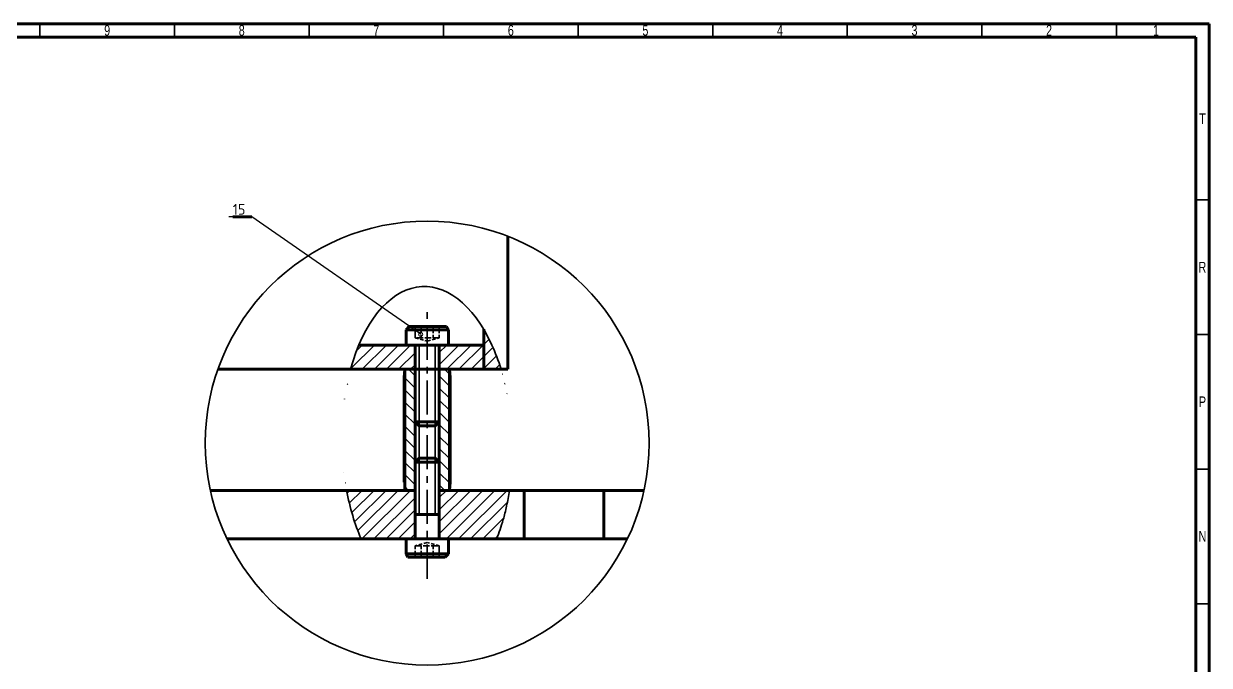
# Model space of a CAD drawing. Header units: millimetres. Extents: x 15 to 1184, y 5 to 836.
# Drawn here: x 743.4 to 1184, y 597.6 to 836 of the extents above; entities that cross this region are included whole.
import ezdxf
from ezdxf import colors
from ezdxf.entities.mleader import LeaderData, LeaderLine
from ezdxf.math import Vec2, Vec3

# ---------------------------------------------------------------- set-up
doc = ezdxf.new("R2010")
doc.units = ezdxf.units.MM
for name, pattern in [('ACAD_ISO02W100', [15, 12, -3]), ('CENTERX2', [20.32, 12.7, -2.54, 2.54, -2.54]), ('HIDDEN', [1.905, 1.27, -0.635])]:
    doc.linetypes.add(name, pattern=pattern)
doc.layers.get('0').update_dxf_attribs({"lineweight": 70})
for name, color, linetype, lineweight in [('D35', 7, 'Continuous', 35), ('D70', 7, 'Continuous', 70), ('DUT', 7, 'ACAD_ISO02W100', 35), ('HAT', 4, 'Continuous', 35), ('TRUC', 6, 'CENTERX2', 35)]:
    doc.layers.add(name, color=color, linetype=linetype, lineweight=lineweight)
doc.styles.add('SLDTEXTSTYLE0', font='TXT', dxfattribs={"width": 0.75})
doc.styles.get("Standard").update_dxf_attribs({"font": ''})
doc.styles.get('Standard').set_extended_font_data('TCVN 7284')

# ---------------------------------------------------------------- blocks, each defined once
blk = doc.blocks.new('_DotSmall')
at = {"color": 0, "linetype": 'ByBlock', "const_width": 0.5}
blk.add_lwpolyline([(-0.0625, 0, 1), (0.0625, 0, 1)], format="xyb", close=True, dxfattribs=at)

msp = doc.modelspace()

# ---------------------------------------------------------------- hatches: boundary and pattern name
at = {"layer": 'HAT', "transparency": 33554687}
h = msp.add_hatch(dxfattribs=at)
h.set_pattern_fill('ANSI31', color=256)
edge = h.paths.add_edge_path()
edge.add_line((888.881, 716.611), (886.226, 716.611))
edge.add_line((886.226, 716.611), (885.131, 716.611))
edge.add_line((885.131, 716.611), (868.013, 716.611))
edge.add_ellipse((893.381, 680.039), major_axis=(1.5, -58.316), ratio=0.5435639, start_angle=230.36584, end_angle=240.98674)
edge.add_line((864.933, 707.611), (888.881, 707.611))
edge.add_line((888.881, 707.611), (888.881, 716.611))
h.paths.add_polyline_path([(914.381, 716.611), (901.631, 716.611), (897.881, 716.611), (897.881, 707.611), (914.381, 707.611)])
edge = h.paths.add_edge_path()
edge.add_ellipse((893.381, 680.039), major_axis=(1.5, -58.316), ratio=0.5435639, start_angle=117.41142, end_angle=128.03232)
edge.add_ellipse((893.381, 680.039), major_axis=(1.5, -58.316), ratio=0.5435639, start_angle=128.03232, end_angle=135.85787)
edge.add_line((914.381, 722.456), (914.381, 707.611))
edge.add_line((914.381, 707.611), (920.831, 707.611))
edge = h.paths.add_edge_path()
edge.add_spline(control_points=[(919.217, 644.611), (920.04, 646.859), (921.32, 650.357), (922.911, 656.525), (923.616, 660.599), (923.965, 662.611)], knot_values=[0, 0, 0, 0, 0.4767128, 0.7416789, 1, 1, 1, 1], degree=3, periodic=0)
edge.add_line((923.965, 662.611), (897.881, 662.611))
edge.add_line((897.881, 662.611), (897.881, 653.611))
edge.add_line((897.881, 653.611), (897.881, 644.611))
edge.add_line((897.881, 644.611), (919.217, 644.611))
edge = h.paths.add_edge_path()
edge.add_line((888.881, 653.611), (888.881, 662.611))
edge.add_line((888.881, 662.611), (863.43, 662.611))
edge.add_ellipse((893.381, 680.039), major_axis=(1.5, -58.316), ratio=0.5435639, start_angle=286.58677, end_angle=306.60561)
edge.add_line((868.829, 644.611), (868.829, 644.611))
edge.add_line((868.829, 644.611), (888.881, 644.611))
edge.add_line((888.881, 644.611), (888.881, 653.611))
h = msp.add_hatch(dxfattribs=at)
h.set_pattern_fill('ANSI31', color=256, angle=90)
h.paths.add_polyline_path([(901.656, 707.611), (897.881, 707.611), (897.881, 686.611), (897.881, 662.611), (901.656, 662.611)])
h.paths.add_polyline_path([(888.881, 707.611), (885.107, 707.611), (885.107, 662.611), (888.881, 662.611)])

# ---------------------------------------------------------------- linework, layer by layer
at = {"color": 7, "linetype": 'Continuous', "lineweight": 70}
for p, q in [((15, 836), (1184, 836)), ((1184, 836), (1184, 5)), ((20, 831), (1179, 831)), ((1179, 831), (1179, 10))]:
    msp.add_line(p, q, dxfattribs=at)
at = {"color": 7, "linetype": 'Continuous', "lineweight": 35}
for p, q in [((749.5, 831), (749.5, 836)), ((799.5, 831), (799.5, 836)), ((849.5, 831), (849.5, 836)), ((899.5, 831), (899.5, 836)), ((949.5, 831), (949.5, 836)), ((999.5, 831), (999.5, 836)), ((1049.5, 831), (1049.5, 836)), ((1099.5, 831), (1099.5, 836)), ((1149.5, 831), (1149.5, 836)), ((1179, 770.5), (1184, 770.5)), ((1179, 720.5), (1184, 720.5)), ((1179, 670.5), (1184, 670.5)), ((1179, 620.5), (1184, 620.5))]:
    msp.add_line(p, q, dxfattribs=at)
at = {"layer": 'D35'}
for p, q in [((888.881, 716.611), (886.226, 716.611)), ((888.881, 716.611), (889.045, 716.611)), ((888.881, 716.472), (888.881, 716.284)), ((888.928, 716.26), (888.881, 716.284)), ((890.383, 686.611), (890.383, 716.611)), ((896.38, 716.611), (896.38, 686.611)), ((897.143, 716.611), (897.881, 716.611)), ((900.537, 716.611), (897.881, 716.611)), ((897.881, 715.673), (897.881, 715.861)), ((897.881, 715.534), (897.881, 715.722)), ((897.881, 714.173), (897.881, 714.361)), ((897.881, 714.034), (897.881, 714.222)), ((888.881, 713.611), (888.881, 713.423)), ((888.881, 713.472), (888.881, 713.284)), ((888.928, 713.26), (888.881, 713.284)), ((888.881, 712.111), (888.881, 711.923)), ((888.881, 711.972), (888.881, 711.784)), ((888.928, 711.76), (888.881, 711.784)), ((888.881, 710.611), (888.881, 710.423)), ((888.881, 710.472), (888.881, 710.284)), ((888.928, 710.26), (888.881, 710.284)), ((897.881, 712.673), (897.881, 712.861)), ((897.881, 712.534), (897.881, 712.722)), ((897.881, 709.673), (897.881, 709.861)), ((897.881, 709.534), (897.881, 709.722)), ((888.881, 709.111), (888.881, 708.923)), ((888.881, 708.972), (888.881, 708.784)), ((888.928, 708.76), (888.881, 708.784)), ((888.881, 707.611), (888.881, 707.423)), ((888.881, 707.472), (888.881, 707.284)), ((888.928, 707.26), (888.881, 707.284)), ((888.881, 706.111), (888.881, 705.923)), ((888.881, 705.972), (888.881, 705.784)), ((888.928, 705.76), (888.881, 705.784)), ((897.881, 708.173), (897.881, 708.361)), ((897.881, 708.034), (897.881, 708.222)), ((901.656, 707.611), (897.881, 707.611)), ((897.881, 706.673), (897.881, 706.861)), ((897.881, 706.534), (897.881, 706.722)), ((897.881, 705.173), (897.881, 705.361)), ((897.881, 705.034), (897.881, 705.222)), ((888.881, 704.611), (888.881, 704.423)), ((888.881, 704.472), (888.881, 704.284)), ((888.928, 704.26), (888.881, 704.284)), ((888.881, 703.111), (888.881, 702.923)), ((888.881, 702.972), (888.881, 702.784)), ((888.928, 702.76), (888.881, 702.784)), ((888.881, 701.611), (888.881, 701.423)), ((888.881, 701.472), (888.881, 701.284)), ((888.928, 701.26), (888.881, 701.284)), ((897.881, 703.673), (897.881, 703.861)), ((897.881, 703.534), (897.881, 703.722)), ((897.881, 702.173), (897.881, 702.361)), ((897.881, 702.034), (897.881, 702.222)), ((897.881, 700.673), (897.881, 700.861)), ((897.881, 700.534), (897.881, 700.722)), ((888.881, 700.111), (888.881, 699.923)), ((888.881, 699.972), (888.881, 699.784)), ((888.928, 699.76), (888.881, 699.784)), ((888.881, 698.611), (888.881, 698.423)), ((888.881, 698.472), (888.881, 698.284)), ((888.928, 698.26), (888.881, 698.284)), ((888.881, 697.111), (888.881, 696.923)), ((888.881, 696.972), (888.881, 696.784)), ((888.928, 696.76), (888.881, 696.784)), ((897.881, 699.173), (897.881, 699.361)), ((897.881, 699.034), (897.881, 699.222)), ((897.881, 697.673), (897.881, 697.861)), ((897.881, 697.534), (897.881, 697.722)), ((897.881, 696.173), (897.881, 696.361)), ((897.881, 696.034), (897.881, 696.222)), ((888.881, 695.611), (888.881, 695.423)), ((888.881, 695.472), (888.881, 695.284)), ((888.928, 695.26), (888.881, 695.284)), ((888.881, 694.111), (888.881, 693.923)), ((888.881, 693.972), (888.881, 693.784)), ((888.928, 693.76), (888.881, 693.784)), ((897.881, 694.673), (897.881, 694.861)), ((897.881, 694.534), (897.881, 694.722)), ((888.881, 689.611), (888.881, 689.423)), ((888.881, 689.472), (888.881, 689.284)), ((888.928, 689.26), (888.881, 689.284)), ((888.881, 688.111), (888.881, 687.923)), ((888.881, 687.972), (888.881, 687.784)), ((897.881, 690.173), (897.881, 690.361)), ((897.881, 690.034), (897.881, 690.222)), ((897.881, 688.673), (897.881, 688.861)), ((897.881, 688.534), (897.881, 688.722)), ((897.881, 687.173), (897.881, 687.361)), ((890.383, 674.611), (890.383, 686.611)), ((896.38, 674.611), (896.38, 686.611)), ((897.881, 687.034), (897.881, 687.222)), ((888.881, 674.187), (888.881, 673.999)), ((890.383, 653.656), (890.383, 674.611)), ((896.38, 674.611), (896.38, 653.611)), ((888.881, 672.687), (888.881, 672.499)), ((888.881, 671.187), (888.881, 670.999)), ((888.881, 669.687), (888.881, 669.499)), ((897.835, 671.961), (897.881, 671.937)), ((897.835, 670.461), (897.881, 670.437)), ((897.881, 673.249), (897.881, 673.437)), ((897.881, 671.749), (897.881, 671.937)), ((897.881, 670.249), (897.881, 670.437)), ((884.869, 665.611), (885.035, 662.611)), ((888.881, 668.187), (888.881, 667.999)), ((888.881, 666.687), (888.881, 666.499)), ((897.835, 668.961), (897.881, 668.937)), ((897.835, 667.461), (897.881, 667.437)), ((897.835, 665.961), (897.881, 665.937)), ((897.881, 668.749), (897.881, 668.937)), ((897.881, 667.249), (897.881, 667.437)), ((897.881, 665.749), (897.881, 665.937)), ((888.881, 662.611), (885.107, 662.611)), ((888.881, 665.187), (888.881, 664.999)), ((888.881, 663.687), (888.881, 663.499)), ((888.881, 662.187), (888.881, 661.999)), ((897.653, 662.611), (897.881, 662.611)), ((897.835, 664.461), (897.881, 664.437)), ((897.835, 662.961), (897.881, 662.937)), ((897.835, 661.461), (897.881, 661.437)), ((897.881, 664.249), (897.881, 664.437)), ((897.881, 662.749), (897.881, 662.937)), ((901.656, 662.611), (897.881, 662.611)), ((897.881, 661.249), (897.881, 661.437)), ((888.881, 660.687), (888.881, 660.499)), ((888.881, 659.187), (888.881, 658.999)), ((888.881, 657.687), (888.881, 657.499)), ((897.835, 659.961), (897.881, 659.937)), ((897.835, 658.461), (897.881, 658.437)), ((897.881, 659.749), (897.881, 659.937)), ((897.881, 658.249), (897.881, 658.437)), ((888.881, 656.187), (888.881, 655.999)), ((888.881, 654.687), (888.881, 654.499)), ((897.835, 653.961), (897.881, 653.937)), ((897.835, 652.461), (897.881, 652.437)), ((897.881, 653.749), (897.881, 653.937)), ((897.881, 653.611), (897.881, 644.611)), ((897.881, 652.249), (897.881, 652.437)), ((888.881, 650.187), (888.881, 649.999)), ((888.881, 648.687), (888.881, 648.499)), ((897.835, 650.961), (897.881, 650.937)), ((897.835, 649.461), (897.881, 649.437)), ((897.835, 647.961), (897.881, 647.937)), ((897.881, 650.749), (897.881, 650.937)), ((897.881, 649.249), (897.881, 649.437)), ((897.881, 647.749), (897.881, 647.937)), ((886.226, 644.611), (888.881, 644.611)), ((888.881, 647.187), (888.881, 646.999)), ((888.881, 645.687), (888.881, 645.499)), ((889.62, 644.611), (888.881, 644.611)), ((897.835, 646.461), (897.881, 646.437)), ((897.835, 644.961), (897.881, 644.937)), ((897.881, 646.249), (897.881, 646.437)), ((897.881, 644.749), (897.881, 644.937)), ((897.881, 644.611), (900.537, 644.611))]:
    msp.add_line(p, q, dxfattribs=at)
msp.add_circle((893.381, 680.174), 82.462, dxfattribs=at)
for start_param, end_param in [(2.2345855, 4.2060121), (2.0492159, 2.2345855), (5.0018828, 5.3512774)]:
    msp.add_ellipse((893.381, 680.039), major_axis=(1.5, -58.316), ratio=0.5435639, start_param=start_param, end_param=end_param, dxfattribs=at)
msp.add_open_spline([(923.965, 662.611), (923.616, 660.599), (922.911, 656.525), (921.32, 650.357), (920.04, 646.859), (919.217, 644.611)], degree=3, knots=[0, 0, 0, 0, 0.2583211, 0.5232872, 1, 1, 1, 1], dxfattribs=at)
at = {"layer": 'D70'}
for p, q in [((828.173, 764.211), (821.173, 764.211)), ((923.381, 752.611), (923.381, 756.985)), ((923.381, 752.611), (923.381, 716.611)), ((885.506, 722.236), (886.705, 723.434)), ((886.705, 723.434), (900.564, 723.434)), ((901.256, 722.236), (900.564, 723.434)), ((914.381, 722.456), (914.381, 707.611)), ((868.013, 716.611), (885.131, 716.611)), ((889.256, 716.611), (885.131, 716.611)), ((900.537, 716.611), (886.226, 716.611)), ((888.881, 707.611), (888.881, 716.611)), ((888.881, 716.611), (888.881, 698.611)), ((888.881, 707.611), (888.881, 716.611)), ((888.881, 715.111), (888.881, 714.923)), ((888.881, 714.972), (888.881, 714.784)), ((888.928, 714.76), (888.881, 714.784)), ((901.631, 716.611), (897.506, 716.611)), ((897.881, 716.611), (897.881, 707.611)), ((897.881, 698.611), (897.881, 716.611)), ((897.881, 716.611), (897.881, 707.611)), ((901.631, 716.611), (914.381, 716.611)), ((914.381, 707.611), (914.381, 716.611)), ((923.381, 716.611), (923.381, 707.611)), ((897.881, 711.173), (897.881, 711.361)), ((897.881, 711.034), (897.881, 711.222)), ((815.618, 707.611), (833.381, 707.611)), ((864.933, 707.611), (833.381, 707.611)), ((864.933, 707.611), (888.881, 707.611)), ((884.869, 704.611), (885.035, 707.611)), ((885.107, 707.611), (885.107, 662.611)), ((888.881, 707.611), (885.107, 707.611)), ((888.881, 707.611), (888.881, 662.611)), ((897.881, 707.611), (888.881, 707.611)), ((888.881, 686.611), (888.881, 707.611)), ((897.881, 662.611), (897.881, 707.611)), ((897.881, 707.611), (914.381, 707.611)), ((897.881, 686.611), (897.881, 707.611)), ((901.656, 662.611), (901.656, 707.611)), ((901.894, 704.611), (901.728, 707.611)), ((914.381, 707.611), (920.831, 707.611)), ((920.831, 707.611), (923.381, 707.611)), ((884.869, 665.611), (884.869, 704.611)), ((901.894, 665.611), (901.894, 704.611)), ((888.881, 692.611), (888.881, 692.423)), ((888.881, 692.472), (888.881, 692.284)), ((888.928, 692.26), (888.881, 692.284)), ((897.881, 693.173), (897.881, 693.361)), ((897.881, 693.034), (897.881, 693.222)), ((897.881, 691.673), (897.881, 691.861)), ((897.881, 691.534), (897.881, 691.722)), ((888.881, 691.111), (888.881, 690.923)), ((888.881, 690.972), (888.881, 690.784)), ((888.928, 690.76), (888.881, 690.784)), ((890.383, 686.611), (888.883, 688.111)), ((888.883, 688.111), (897.881, 688.111)), ((897.881, 688.111), (896.38, 686.611)), ((896.38, 686.611), (890.383, 686.611)), ((888.881, 674.611), (888.881, 653.611)), ((890.383, 674.611), (888.881, 673.109)), ((890.383, 674.611), (896.38, 674.611)), ((897.881, 673.109), (896.38, 674.611)), ((897.881, 674.611), (897.881, 653.611)), ((888.881, 673.109), (897.881, 673.109)), ((901.894, 665.611), (901.728, 662.611)), ((812.811, 662.611), (863.43, 662.611)), ((863.43, 662.611), (888.881, 662.611)), ((888.881, 662.611), (888.881, 644.611)), ((897.881, 644.611), (897.881, 662.611)), ((897.881, 662.611), (923.965, 662.611)), ((929.432, 662.611), (923.965, 662.611)), ((929.432, 662.611), (923.965, 662.611)), ((929.432, 644.611), (929.432, 662.611)), ((929.432, 662.611), (958.971, 662.611)), ((929.432, 644.611), (929.432, 662.611)), ((958.971, 644.611), (958.971, 662.611)), ((973.952, 662.611), (958.971, 662.611)), ((897.835, 656.961), (897.881, 656.937)), ((897.881, 656.749), (897.881, 656.937)), ((888.881, 644.611), (888.881, 653.611)), ((888.881, 653.611), (897.881, 653.611)), ((888.881, 653.187), (888.881, 652.999)), ((897.835, 655.461), (897.881, 655.437)), ((897.881, 655.249), (897.881, 655.437)), ((888.881, 651.687), (888.881, 651.499)), ((818.982, 644.611), (868.829, 644.611)), ((868.829, 644.611), (888.881, 644.611)), ((886.226, 644.611), (900.537, 644.611)), ((897.881, 644.611), (897.718, 644.611)), ((897.881, 644.611), (919.217, 644.611)), ((929.432, 644.611), (919.217, 644.611)), ((929.432, 644.611), (919.217, 644.611)), ((929.432, 644.611), (958.971, 644.611)), ((967.781, 644.611), (958.971, 644.611)), ((885.506, 638.986), (886.198, 637.787)), ((901.256, 638.986), (900.058, 637.787)), ((900.058, 637.787), (886.198, 637.787))]:
    msp.add_line(p, q, dxfattribs=at)
at = {"layer": 'D70', "ltscale": 0.2}
for p, q in [((901.256, 722.236), (885.506, 722.236)), ((885.506, 722.236), (885.506, 716.611)), ((901.256, 716.611), (901.256, 722.236)), ((885.506, 644.611), (885.506, 638.986)), ((901.256, 638.986), (901.256, 644.611)), ((885.506, 638.986), (901.256, 638.986))]:
    msp.add_line(p, q, dxfattribs=at)
at = {"layer": 'DUT', "ltscale": 0.2}
for p, q in [((888.881, 719.236), (888.881, 723.434)), ((891.131, 723.434), (891.131, 719.236)), ((895.631, 723.434), (895.631, 719.236)), ((897.881, 723.434), (897.881, 719.236)), ((897.881, 719.236), (888.881, 719.236)), ((888.881, 637.787), (888.881, 641.986)), ((888.881, 641.986), (897.881, 641.986)), ((891.131, 637.787), (891.131, 641.986)), ((895.631, 637.787), (895.631, 641.986)), ((897.881, 641.986), (897.881, 637.787))]:
    msp.add_line(p, q, dxfattribs=at)
at = {"layer": 'DUT', "linetype": 'HIDDEN'}
for p, q in [((888.881, 719.236), (893.381, 718.03)), ((893.381, 718.03), (897.881, 719.236)), ((893.381, 643.191), (888.881, 641.986)), ((897.881, 641.986), (893.381, 643.191))]:
    msp.add_line(p, q, dxfattribs=at)
at = {"layer": 'TRUC'}
msp.add_line((893.381, 629.787), (893.381, 730.559), dxfattribs=at)

# ---------------------------------------------------------------- texts
at = {"color": 7, "linetype": 'Continuous', "lineweight": 0, "char_height": 3.969, "attachment_point": 2, "style": 'SLDTEXTSTYLE0'}
for s, insert in [('9', (774.46, 835.5)), ('8', (824.46, 835.5)), ('7', (874.46, 835.5)), ('6', (924.46, 835.5)), ('5', (974.46, 835.5)), ('4', (1024.46, 835.5)), ('3', (1074.46, 835.5)), ('2', (1124.46, 835.5)), ('1', (1164.21, 835.5)), ('T', (1181.488, 802.692)), ('R', (1181.444, 747.5)), ('P', (1181.485, 697.5)), ('N', (1181.464, 647.5))]:
    msp.add_mtext(s, dxfattribs=dict(at, insert=insert))

# ---------------------------------------------------------------- leaders
at = {"layer": 'D35'}
ml = msp.add_multileader_mtext('Standard', dxfattribs=at)
ml.set_content('15', color=256)
ml.set_leader_properties()
ml.set_arrow_properties(name='DOTSMALL')
ml.build(insert=Vec2(0, 0))
ml.multileader.update_dxf_attribs({"text_right_attachment_type": 6, "dogleg_length": 0.36, "arrow_head_size": 3})
ctx = ml.context
ctx.base_point, ctx.arrow_head_size, ctx.plane_origin = Vec3(819.813, 767.011), 3, Vec3(890.959, 720.603)
ctx.right_attachment, ctx.text_align_type = 6, 2
notes = []
notes.append((ctx, [(0, (1, 1, 0), (828.173, 764.211), (-1, 0), 0.36, [(0, [(890.959, 720.603)], 0, [])])]))
ctx.mtext.insert, ctx.mtext.alignment, ctx.mtext.flow_direction = Vec3(825.813, 769.011), 3, 5
for ctx, leaders in notes:
    for number, flags, end, landing, length, lines in leaders:
        leader = LeaderData()
        leader.index, (leader.has_last_leader_line, leader.has_dogleg_vector, leader.attachment_direction) = number, flags
        leader.last_leader_point, leader.dogleg_vector, leader.dogleg_length = Vec3(end), Vec3(landing), length
        for number, points, colour, breaks in lines:
            line = LeaderLine()
            line.index, line.vertices, line.color, line.breaks = number, Vec3.list(points), colors.encode_raw_color(colour), breaks
            leader.lines.append(line)
        ctx.leaders.append(leader)

doc.saveas('drawing.dxf')
